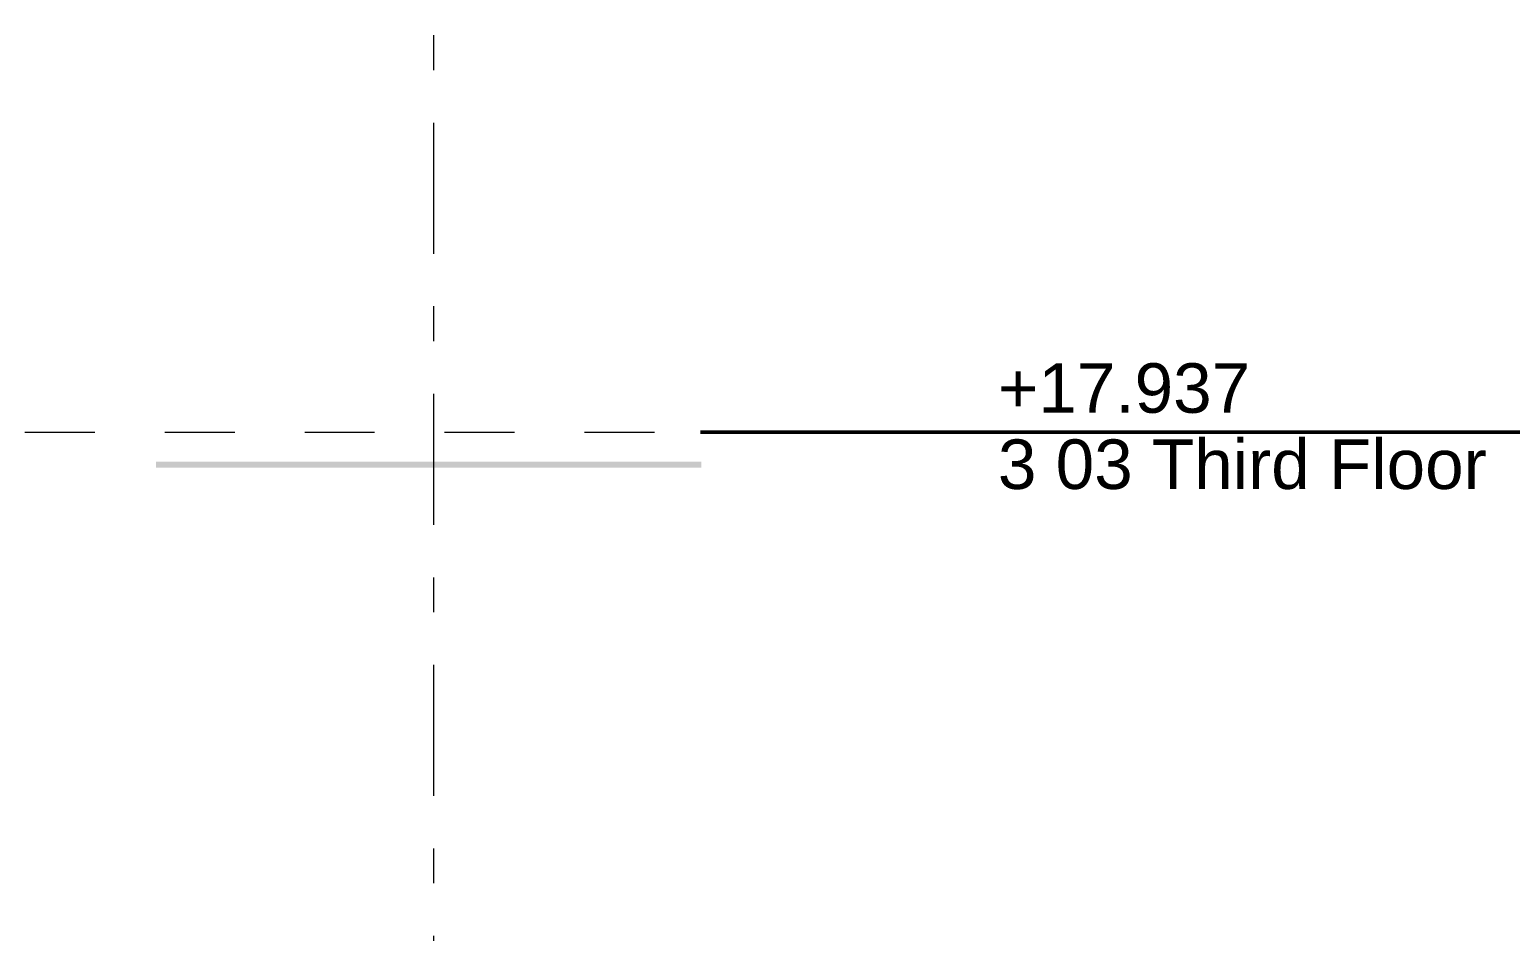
# Model space of a CAD drawing. Header units: millimetres. Extents: x -48147 to 1403542, y -455564 to 18123.
# Drawn here: x 1398527 to 1401514, y -438849 to -437030 of the extents above; entities that cross this region are included whole.
import ezdxf

# ---------------------------------------------------------------- set-up
doc = ezdxf.new("R2010")
doc.units = ezdxf.units.MM
doc.header["$MEASUREMENT"] = 0
for name, pattern in [('Dashed', [2822.222233, 1411.111116, -1411.111116]), ('Double Dashed', [546.805537, 264.583325, -105.833328, 70.555556, -105.833328]), ('Wipeout_Contour', [1000, 0, -1000])]:
    doc.linetypes.add(name, pattern=pattern)
for name, color, linetype, lineweight, true_color in [('0_Pen_No__105', 7, 'Continuous', 15, 0xa6a6a6), ('0_Pen_No__25', 7, 'Continuous', 50, 0x2a2a2a), ('A-20-M_Floor_Slab_Pen_No__148', 7, 'Continuous', 0, 0x444444), ('New_A-25-M_Wall_Ext_Pen_No__107', 7, 'Continuous', 15, 0xa6a6a6), ('New_ArchiCAD Windows_Pen_No__43', 7, 'Continuous', 30, 0x444444), ('New_ArchiCAD Windows_Pen_No__63', 7, 'Continuous', 20, 0x606060)]:
    doc.layers.add(name, color=color, linetype=linetype, lineweight=lineweight, true_color=true_color)
for name, color, linetype, lineweight in [('0_Pen_No__6', 7, 'Continuous', 35), ('A-95-P_Drawing_Pen_No__1', 7, 'Continuous', 13), ('New_A-25-M_Wall_Ext_Pen_No__1', 7, 'Continuous', 13), ('New_A-95-D_1_20_Pen_No__1', 7, 'Continuous', 13), ('New_ArchiCAD Windows_Pen_No__87', 8, 'Continuous', 20)]:
    doc.layers.add(name, color=color, linetype=linetype, lineweight=lineweight)
for name, color, linetype in [('A-95-P_Drawing', 7, 'Continuous'), ('New_A-25-M_Wall_Ext', 7, 'Continuous'), ('New_A-95-D_1_20', 7, 'Continuous'), ('New_ArchiCAD Windows', 7, 'Continuous')]:
    doc.layers.add(name, color=color, linetype=linetype)
doc.styles.add('GENERATED_STYLE_1', font='')
doc.styles.add('GENERATED_STYLE_2', font='')
doc.styles.get('GENERATED_STYLE_1').set_extended_font_data('Arial')
doc.styles.get('GENERATED_STYLE_2').set_extended_font_data('Swis721 BT')
doc.dimstyles.new('GENERATED_STYLE__6', dxfattribs={"dimtxt": 100, "dimasz": 47.5, "dimexe": 0.18, "dimexo": 50, "dimgap": 0.09, "dimtad": 1, "dimdec": 0, "dimzin": 0, "dimdsep": 46, "dimtxsty": 'GENERATED_STYLE_1', "dimblk": 'ARROWHEAD_2', "dimblk1": 'ARROWHEAD_2', "dimblk2": 'ARROWHEAD_2', "dimcen": 0.09, "dimclrd": 7, "dimclre": 7, "dimclrt": 7, "dimadec": 0, "dimazin": 0, "dimtfac": 1, "dimtdec": 4, "dimtmove": 0, "dimatfit": 3, "dimfxl": 1, "dimtolj": 1, "dimtzin": 0, "dimarcsym": 0})

# ---------------------------------------------------------------- blocks, each defined once
blk = doc.blocks.new('*X33', base_point=(1418663.2, -449992.5))
at = {"layer": 'New_A-25-M_Wall_Ext_Pen_No__107', "linetype": 'Continuous'}
for p, q in [((1398640.5, -437566.4), (1398631.7, -437582.8)), ((1398655.9, -437556.1), (1398640.5, -437566.4)), ((1398642, -437542.5), (1398655.9, -437551.8)), ((1398655.9, -437551.8), (1398674.4, -437553.5)), ((1398674.4, -437554.4), (1398655.9, -437556.1)), ((1398674.4, -437553.5), (1398691.5, -437546.3)), ((1398691.5, -437561.6), (1398674.4, -437554.4)), ((1398691.5, -437546.3), (1398696.6, -437542.5)), ((1398691.5, -437561.6), (1398722, -437584.4)), ((1398777.3, -437574), (1398781.5, -437564.4)), ((1398781.5, -437543.5), (1398781.1, -437542.5)), ((1398783, -437554), (1398781.5, -437543.5)), ((1398781.5, -437564.4), (1398783, -437554)), ((1398631.7, -437582.8), (1398631.7, -437601.3)), ((1398722, -437584.4), (1398731.2, -437589.5)), ((1398731.2, -437594.6), (1398722, -437599.7)), ((1398731.2, -437589.5), (1398741.4, -437591.9)), ((1398741.4, -437592.2), (1398731.2, -437594.6)), ((1398741.4, -437591.9), (1398751.9, -437591.4)), ((1398751.9, -437592.7), (1398741.4, -437592.2)), ((1398751.9, -437591.4), (1398761.9, -437588)), ((1398761.9, -437596.1), (1398751.9, -437592.7)), ((1398761.9, -437588), (1398770.6, -437582.1)), ((1398770.6, -437602), (1398761.9, -437596.1)), ((1398770.6, -437582.1), (1398777.3, -437574)), ((1398631.7, -437601.3), (1398640.5, -437617.7)), ((1398640.5, -437617.7), (1398655.9, -437628)), ((1398674.4, -437629.7), (1398691.5, -437622.5)), ((1398691.5, -437622.5), (1398722, -437599.7)), ((1398777.3, -437610.1), (1398770.6, -437602)), ((1398781.5, -437619.7), (1398777.3, -437610.1)), ((1398783, -437630.1), (1398781.5, -437619.7)), ((1398640.5, -437642.6), (1398631.7, -437659)), ((1398655.9, -437632.3), (1398640.5, -437642.6)), ((1398655.9, -437628), (1398674.4, -437629.7)), ((1398674.4, -437630.6), (1398655.9, -437632.3)), ((1398691.5, -437637.8), (1398674.4, -437630.6)), ((1398691.5, -437637.8), (1398722, -437660.6)), ((1398770.6, -437658.3), (1398777.3, -437650.2)), ((1398777.3, -437650.2), (1398781.5, -437640.6)), ((1398781.5, -437640.6), (1398783, -437630.1)), ((1398631.7, -437659), (1398631.7, -437677.5)), ((1398631.7, -437677.5), (1398640.5, -437693.9)), ((1398691.5, -437698.7), (1398722, -437675.9)), ((1398722, -437660.6), (1398731.2, -437665.7)), ((1398731.2, -437670.8), (1398722, -437675.9)), ((1398731.2, -437665.7), (1398741.4, -437668.1)), ((1398741.4, -437668.4), (1398731.2, -437670.8)), ((1398741.4, -437668.1), (1398751.9, -437667.6)), ((1398751.9, -437668.9), (1398741.4, -437668.4)), ((1398751.9, -437667.6), (1398761.9, -437664.2)), ((1398761.9, -437672.3), (1398751.9, -437668.9)), ((1398761.9, -437664.2), (1398770.6, -437658.3)), ((1398770.6, -437678.2), (1398761.9, -437672.3)), ((1398777.3, -437686.3), (1398770.6, -437678.2)), ((1398640.5, -437693.9), (1398655.9, -437704.1)), ((1398655.9, -437708.5), (1398640.5, -437718.8)), ((1398655.9, -437704.1), (1398674.4, -437705.9)), ((1398674.4, -437706.8), (1398655.9, -437708.5)), ((1398674.4, -437705.9), (1398691.5, -437698.7)), ((1398691.5, -437714), (1398674.4, -437706.8)), ((1398691.5, -437714), (1398722, -437736.8)), ((1398781.5, -437695.9), (1398777.3, -437686.3)), ((1398783, -437706.3), (1398781.5, -437695.9)), ((1398781.5, -437716.7), (1398783, -437706.3)), ((1398640.5, -437718.8), (1398631.7, -437735.2)), ((1398631.7, -437735.2), (1398631.7, -437753.7)), ((1398722, -437736.8), (1398731.2, -437741.9)), ((1398731.2, -437741.9), (1398741.4, -437744.3)), ((1398741.4, -437744.6), (1398731.2, -437747)), ((1398741.4, -437744.3), (1398751.9, -437743.8)), ((1398751.9, -437745.1), (1398741.4, -437744.6)), ((1398751.9, -437743.8), (1398761.9, -437740.4)), ((1398761.9, -437748.5), (1398751.9, -437745.1)), ((1398761.9, -437740.4), (1398770.6, -437734.5)), ((1398770.6, -437734.5), (1398777.3, -437726.4)), ((1398777.3, -437726.4), (1398781.5, -437716.7)), ((1398631.7, -437753.7), (1398640.5, -437770.1)), ((1398640.5, -437770.1), (1398655.9, -437780.3)), ((1398674.4, -437782.1), (1398691.5, -437774.9)), ((1398691.5, -437774.9), (1398722, -437752.1)), ((1398731.2, -437747), (1398722, -437752.1)), ((1398770.6, -437754.4), (1398761.9, -437748.5)), ((1398777.3, -437762.5), (1398770.6, -437754.4)), ((1398781.5, -437772.1), (1398777.3, -437762.5)), ((1398783, -437782.5), (1398781.5, -437772.1)), ((1398640.5, -437795), (1398631.7, -437811.3)), ((1398655.9, -437784.7), (1398640.5, -437795)), ((1398655.9, -437780.3), (1398674.4, -437782.1)), ((1398674.4, -437783), (1398655.9, -437784.7)), ((1398691.5, -437790.1), (1398674.4, -437783)), ((1398691.5, -437790.1), (1398722, -437813)), ((1398770.6, -437810.7), (1398777.3, -437802.6)), ((1398777.3, -437802.6), (1398781.5, -437792.9)), ((1398781.5, -437792.9), (1398783, -437782.5)), ((1398631.7, -437811.3), (1398631.7, -437829.9)), ((1398631.7, -437829.9), (1398640.5, -437846.3)), ((1398691.5, -437851.1), (1398722, -437828.2)), ((1398722, -437813), (1398731.2, -437818.1)), ((1398731.2, -437823.2), (1398722, -437828.2)), ((1398731.2, -437818.1), (1398741.4, -437820.5)), ((1398741.4, -437820.8), (1398731.2, -437823.2)), ((1398741.4, -437820.5), (1398751.9, -437820)), ((1398751.9, -437821.3), (1398741.4, -437820.8)), ((1398751.9, -437820), (1398761.9, -437816.6)), ((1398761.9, -437824.6), (1398751.9, -437821.3)), ((1398761.9, -437816.6), (1398770.6, -437810.7)), ((1398770.6, -437830.6), (1398761.9, -437824.6)), ((1398777.3, -437838.7), (1398770.6, -437830.6)), ((1398640.5, -437846.3), (1398655.9, -437856.5)), ((1398655.9, -437860.9), (1398640.5, -437871.2)), ((1398655.9, -437856.5), (1398674.4, -437858.3)), ((1398674.4, -437859.2), (1398655.9, -437860.9)), ((1398674.4, -437858.3), (1398691.5, -437851.1)), ((1398691.5, -437866.3), (1398674.4, -437859.2)), ((1398781.5, -437848.3), (1398777.3, -437838.7)), ((1398783, -437858.7), (1398781.5, -437848.3)), ((1398781.5, -437869.1), (1398783, -437858.7)), ((1398640.5, -437871.2), (1398631.7, -437887.5)), ((1398631.7, -437887.5), (1398631.7, -437906.1)), ((1398691.5, -437866.3), (1398722, -437889.2)), ((1398722, -437889.2), (1398731.2, -437894.3)), ((1398731.2, -437894.3), (1398741.4, -437896.7)), ((1398751.9, -437896.2), (1398761.9, -437892.8)), ((1398761.9, -437892.8), (1398770.6, -437886.8)), ((1398770.6, -437886.8), (1398777.3, -437878.7)), ((1398777.3, -437878.7), (1398781.5, -437869.1)), ((1398631.7, -437906.1), (1398640.5, -437922.4)), ((1398640.5, -437922.4), (1398655.9, -437932.7)), ((1398691.5, -437927.3), (1398722, -437904.4)), ((1398731.2, -437899.3), (1398722, -437904.4)), ((1398741.4, -437897), (1398731.2, -437899.3)), ((1398741.4, -437896.7), (1398751.9, -437896.2)), ((1398751.9, -437897.5), (1398741.4, -437897)), ((1398761.9, -437900.8), (1398751.9, -437897.5)), ((1398770.6, -437906.8), (1398761.9, -437900.8)), ((1398777.3, -437914.9), (1398770.6, -437906.8)), ((1398781.5, -437924.5), (1398777.3, -437914.9)), ((1398783, -437934.9), (1398781.5, -437924.5)), ((1398640.5, -437947.4), (1398631.7, -437963.7)), ((1398655.9, -437937.1), (1398640.5, -437947.4)), ((1398655.9, -437932.7), (1398674.4, -437934.5)), ((1398674.4, -437935.3), (1398655.9, -437937.1)), ((1398674.4, -437934.5), (1398691.5, -437927.3)), ((1398691.5, -437942.5), (1398674.4, -437935.3)), ((1398691.5, -437942.5), (1398722, -437965.4)), ((1398770.6, -437963), (1398777.3, -437954.9)), ((1398777.3, -437954.9), (1398781.5, -437945.3)), ((1398781.5, -437945.3), (1398783, -437934.9)), ((1398631.7, -437963.7), (1398631.7, -437982.3)), ((1398631.7, -437982.3), (1398640.5, -437998.6)), ((1398691.5, -438003.5), (1398722, -437980.6)), ((1398722, -437965.4), (1398731.2, -437970.5)), ((1398731.2, -437975.5), (1398722, -437980.6)), ((1398731.2, -437970.5), (1398741.4, -437972.9)), ((1398741.4, -437973.2), (1398731.2, -437975.5)), ((1398741.4, -437972.9), (1398751.9, -437972.3)), ((1398751.9, -437973.7), (1398741.4, -437973.2)), ((1398751.9, -437972.3), (1398761.9, -437969)), ((1398761.9, -437977), (1398751.9, -437973.7)), ((1398761.9, -437969), (1398770.6, -437963)), ((1398770.6, -437983), (1398761.9, -437977)), ((1398777.3, -437991.1), (1398770.6, -437983)), ((1398640.5, -437998.6), (1398655.9, -438008.9)), ((1398655.9, -438013.3), (1398640.5, -438023.6)), ((1398655.9, -438008.9), (1398674.4, -438010.7)), ((1398674.4, -438011.5), (1398655.9, -438013.3)), ((1398674.4, -438010.7), (1398691.5, -438003.5)), ((1398691.5, -438018.7), (1398674.4, -438011.5)), ((1398781.5, -438000.7), (1398777.3, -437991.1)), ((1398783, -438011.1), (1398781.5, -438000.7)), ((1398781.5, -438021.5), (1398783, -438011.1)), ((1398640.5, -438023.6), (1398631.7, -438039.9)), ((1398631.7, -438039.9), (1398631.7, -438058.5)), ((1398691.5, -438018.7), (1398722, -438041.6)), ((1398722, -438041.6), (1398731.2, -438046.7)), ((1398761.9, -438045.2), (1398770.6, -438039.2)), ((1398770.6, -438039.2), (1398777.3, -438031.1)), ((1398777.3, -438031.1), (1398781.5, -438021.5)), ((1398631.7, -438058.5), (1398640.5, -438074.8)), ((1398691.5, -438079.7), (1398722, -438056.8)), ((1398731.2, -438051.7), (1398722, -438056.8)), ((1398731.2, -438046.7), (1398741.4, -438049)), ((1398741.4, -438049.3), (1398731.2, -438051.7)), ((1398741.4, -438049), (1398751.9, -438048.5)), ((1398751.9, -438049.9), (1398741.4, -438049.3)), ((1398751.9, -438048.5), (1398761.9, -438045.2)), ((1398761.9, -438053.2), (1398751.9, -438049.9)), ((1398770.6, -438059.2), (1398761.9, -438053.2)), ((1398777.3, -438067.3), (1398770.6, -438059.2)), ((1398781.5, -438076.9), (1398777.3, -438067.3)), ((1398640.5, -438099.8), (1398631.7, -438116.1)), ((1398640.5, -438074.8), (1398655.9, -438085.1)), ((1398655.9, -438089.5), (1398640.5, -438099.8)), ((1398655.9, -438085.1), (1398674.4, -438086.9)), ((1398674.4, -438087.7), (1398655.9, -438089.5)), ((1398674.4, -438086.9), (1398691.5, -438079.7)), ((1398691.5, -438094.9), (1398674.4, -438087.7)), ((1398691.5, -438094.9), (1398722, -438117.8)), ((1398777.3, -438107.3), (1398781.5, -438097.7)), ((1398783, -438087.3), (1398781.5, -438076.9)), ((1398781.5, -438097.7), (1398783, -438087.3)), ((1398631.7, -438116.1), (1398631.7, -438134.7)), ((1398691.5, -438155.9), (1398722, -438133)), ((1398722, -438117.8), (1398731.2, -438122.9)), ((1398731.2, -438127.9), (1398722, -438133)), ((1398731.2, -438122.9), (1398741.4, -438125.2)), ((1398741.4, -438125.5), (1398731.2, -438127.9)), ((1398741.4, -438125.2), (1398751.9, -438124.7)), ((1398751.9, -438126), (1398741.4, -438125.5)), ((1398751.9, -438124.7), (1398761.9, -438121.4)), ((1398761.9, -438129.4), (1398751.9, -438126)), ((1398761.9, -438121.4), (1398770.6, -438115.4)), ((1398770.6, -438135.4), (1398761.9, -438129.4)), ((1398770.6, -438115.4), (1398777.3, -438107.3)), ((1398631.7, -438134.7), (1398640.5, -438151)), ((1398640.5, -438151), (1398655.9, -438161.3)), ((1398655.9, -438161.3), (1398674.4, -438163)), ((1398674.4, -438163.9), (1398655.9, -438165.7)), ((1398674.4, -438163), (1398691.5, -438155.9)), ((1398691.5, -438171.1), (1398674.4, -438163.9)), ((1398777.3, -438143.5), (1398770.6, -438135.4)), ((1398781.5, -438153.1), (1398777.3, -438143.5)), ((1398783, -438163.5), (1398781.5, -438153.1)), ((1398781.5, -438173.9), (1398783, -438163.5)), ((1398640.5, -438175.9), (1398631.7, -438192.3)), ((1398631.7, -438192.3), (1398631.7, -438210.9)), ((1398655.9, -438165.7), (1398640.5, -438175.9)), ((1398691.5, -438171.1), (1398722, -438194)), ((1398722, -438194), (1398731.2, -438199)), ((1398761.9, -438197.6), (1398770.6, -438191.6)), ((1398770.6, -438191.6), (1398777.3, -438183.5)), ((1398777.3, -438183.5), (1398781.5, -438173.9)), ((1398631.7, -438210.9), (1398640.5, -438227.2)), ((1398691.5, -438232.1), (1398722, -438209.2)), ((1398731.2, -438204.1), (1398722, -438209.2)), ((1398731.2, -438199), (1398741.4, -438201.4)), ((1398741.4, -438201.7), (1398731.2, -438204.1)), ((1398741.4, -438201.4), (1398751.9, -438200.9)), ((1398751.9, -438202.2), (1398741.4, -438201.7)), ((1398751.9, -438200.9), (1398761.9, -438197.6)), ((1398761.9, -438205.6), (1398751.9, -438202.2)), ((1398770.6, -438211.6), (1398761.9, -438205.6)), ((1398777.3, -438219.6), (1398770.6, -438211.6)), ((1398781.5, -438229.3), (1398777.3, -438219.6)), ((1398640.5, -438252.1), (1398631.7, -438268.5)), ((1398640.5, -438227.2), (1398655.9, -438237.5)), ((1398655.9, -438241.9), (1398640.5, -438252.1)), ((1398655.9, -438237.5), (1398674.4, -438239.2)), ((1398674.4, -438240.1), (1398655.9, -438241.9)), ((1398674.4, -438239.2), (1398691.5, -438232.1)), ((1398691.5, -438247.3), (1398674.4, -438240.1)), ((1398691.5, -438247.3), (1398722, -438270.1)), ((1398777.3, -438259.7), (1398781.5, -438250.1)), ((1398783, -438239.7), (1398781.5, -438229.3)), ((1398781.5, -438250.1), (1398783, -438239.7)), ((1398631.7, -438268.5), (1398631.7, -438287)), ((1398722, -438270.1), (1398731.2, -438275.2)), ((1398731.2, -438280.3), (1398722, -438285.4)), ((1398731.2, -438275.2), (1398741.4, -438277.6)), ((1398741.4, -438277.9), (1398731.2, -438280.3)), ((1398741.4, -438277.6), (1398751.9, -438277.1)), ((1398751.9, -438278.4), (1398741.4, -438277.9)), ((1398751.9, -438277.1), (1398761.9, -438273.7)), ((1398761.9, -438281.8), (1398751.9, -438278.4)), ((1398761.9, -438273.7), (1398770.6, -438267.8)), ((1398770.6, -438287.7), (1398761.9, -438281.8)), ((1398770.6, -438267.8), (1398777.3, -438259.7)), ((1398631.7, -438287), (1398640.5, -438303.4)), ((1398640.5, -438303.4), (1398655.9, -438313.7)), ((1398674.4, -438315.4), (1398691.5, -438308.2)), ((1398691.5, -438308.2), (1398722, -438285.4)), ((1398777.3, -438295.8), (1398770.6, -438287.7)), ((1398781.5, -438305.5), (1398777.3, -438295.8)), ((1398783, -438315.9), (1398781.5, -438305.5)), ((1398640.5, -438328.3), (1398631.7, -438344.7)), ((1398655.9, -438318.1), (1398640.5, -438328.3)), ((1398655.9, -438313.7), (1398674.4, -438315.4)), ((1398674.4, -438316.3), (1398655.9, -438318.1)), ((1398691.5, -438323.5), (1398674.4, -438316.3)), ((1398691.5, -438323.5), (1398722, -438346.3)), ((1398770.6, -438344), (1398777.3, -438335.9)), ((1398777.3, -438335.9), (1398781.5, -438326.3)), ((1398781.5, -438326.3), (1398783, -438315.9)), ((1398631.7, -438344.7), (1398631.7, -438363.2)), ((1398631.7, -438363.2), (1398640.5, -438379.6)), ((1398691.5, -438384.4), (1398722, -438361.6)), ((1398722, -438346.3), (1398731.2, -438351.4)), ((1398731.2, -438356.5), (1398722, -438361.6)), ((1398731.2, -438351.4), (1398741.4, -438353.8)), ((1398741.4, -438354.1), (1398731.2, -438356.5)), ((1398741.4, -438353.8), (1398751.9, -438353.3)), ((1398751.9, -438354.6), (1398741.4, -438354.1)), ((1398751.9, -438353.3), (1398761.9, -438349.9)), ((1398761.9, -438358), (1398751.9, -438354.6)), ((1398761.9, -438349.9), (1398770.6, -438344)), ((1398770.6, -438363.9), (1398761.9, -438358)), ((1398777.3, -438372), (1398770.6, -438363.9)), ((1398781.5, -438381.6), (1398777.3, -438372)), ((1398640.5, -438379.6), (1398655.9, -438389.9)), ((1398655.9, -438394.2), (1398640.5, -438404.5)), ((1398655.9, -438389.9), (1398674.4, -438391.6)), ((1398674.4, -438392.5), (1398655.9, -438394.2)), ((1398674.4, -438391.6), (1398691.5, -438384.4)), ((1398691.5, -438399.7), (1398674.4, -438392.5)), ((1398691.5, -438399.7), (1398722, -438422.5)), ((1398777.3, -438412.1), (1398781.5, -438402.5)), ((1398783, -438392.1), (1398781.5, -438381.6)), ((1398781.5, -438402.5), (1398783, -438392.1)), ((1398640.5, -438404.5), (1398631.7, -438420.9)), ((1398631.7, -438420.9), (1398631.7, -438439.4)), ((1398722, -438422.5), (1398731.2, -438427.6)), ((1398731.2, -438432.7), (1398722, -438437.8)), ((1398731.2, -438427.6), (1398741.4, -438430)), ((1398741.4, -438430.3), (1398731.2, -438432.7)), ((1398741.4, -438430), (1398751.9, -438429.5)), ((1398751.9, -438430.8), (1398741.4, -438430.3)), ((1398751.9, -438429.5), (1398761.9, -438426.1)), ((1398761.9, -438434.2), (1398751.9, -438430.8)), ((1398761.9, -438426.1), (1398770.6, -438420.2)), ((1398770.6, -438420.2), (1398777.3, -438412.1)), ((1398631.7, -438439.4), (1398640.5, -438455.8)), ((1398640.5, -438455.8), (1398655.9, -438466.1)), ((1398674.4, -438467.8), (1398691.5, -438460.6)), ((1398691.5, -438460.6), (1398722, -438437.8)), ((1398770.6, -438440.1), (1398761.9, -438434.2)), ((1398777.3, -438448.2), (1398770.6, -438440.1)), ((1398781.5, -438457.8), (1398777.3, -438448.2)), ((1398783, -438468.2), (1398781.5, -438457.8)), ((1398640.5, -438480.7), (1398631.7, -438497.1)), ((1398655.9, -438470.4), (1398640.5, -438480.7)), ((1398655.9, -438466.1), (1398674.4, -438467.8)), ((1398674.4, -438468.7), (1398655.9, -438470.4)), ((1398691.5, -438475.9), (1398674.4, -438468.7)), ((1398691.5, -438475.9), (1398722, -438498.7)), ((1398770.6, -438496.4), (1398777.3, -438488.3)), ((1398777.3, -438488.3), (1398781.5, -438478.7)), ((1398781.5, -438478.7), (1398783, -438468.2)), ((1398631.7, -438497.1), (1398631.7, -438515.6)), ((1398631.7, -438515.6), (1398640.5, -438532)), ((1398691.5, -438536.8), (1398722, -438514)), ((1398722, -438498.7), (1398731.2, -438503.8)), ((1398731.2, -438508.9), (1398722, -438514)), ((1398731.2, -438503.8), (1398741.4, -438506.2)), ((1398741.4, -438506.5), (1398731.2, -438508.9)), ((1398741.4, -438506.2), (1398751.9, -438505.7)), ((1398751.9, -438507), (1398741.4, -438506.5)), ((1398751.9, -438505.7), (1398761.9, -438502.3)), ((1398761.9, -438510.4), (1398751.9, -438507)), ((1398761.9, -438502.3), (1398770.6, -438496.4)), ((1398770.6, -438516.3), (1398761.9, -438510.4)), ((1398777.3, -438524.4), (1398770.6, -438516.3)), ((1398640.5, -438532), (1398655.9, -438542.2)), ((1398655.9, -438546.6), (1398640.5, -438556.9)), ((1398655.9, -438542.2), (1398674.4, -438544)), ((1398674.4, -438544.9), (1398655.9, -438546.6)), ((1398674.4, -438544), (1398691.5, -438536.8)), ((1398691.5, -438552.1), (1398674.4, -438544.9)), ((1398691.5, -438552.1), (1398722, -438574.9)), ((1398781.5, -438534), (1398777.3, -438524.4)), ((1398783, -438544.4), (1398781.5, -438534)), ((1398781.5, -438554.8), (1398783, -438544.4)), ((1398640.5, -438556.9), (1398631.7, -438573.3)), ((1398631.7, -438573.3), (1398631.7, -438591.8)), ((1398722, -438574.9), (1398731.2, -438580)), ((1398731.2, -438580), (1398741.4, -438582.4)), ((1398741.4, -438582.4), (1398751.9, -438581.9)), ((1398751.9, -438581.9), (1398761.9, -438578.5)), ((1398761.9, -438578.5), (1398770.6, -438572.6)), ((1398770.6, -438572.6), (1398777.3, -438564.5)), ((1398777.3, -438564.5), (1398781.5, -438554.8)), ((1398631.7, -438591.8), (1398640.5, -438608.2)), ((1398640.5, -438608.2), (1398655.9, -438618.4)), ((1398691.5, -438613), (1398722, -438590.1)), ((1398731.2, -438585.1), (1398722, -438590.1)), ((1398741.4, -438582.7), (1398731.2, -438585.1)), ((1398751.9, -438583.2), (1398741.4, -438582.7)), ((1398761.9, -438586.6), (1398751.9, -438583.2)), ((1398770.6, -438592.5), (1398761.9, -438586.6)), ((1398777.3, -438600.6), (1398770.6, -438592.5)), ((1398781.5, -438610.2), (1398777.3, -438600.6)), ((1398783, -438620.6), (1398781.5, -438610.2)), ((1398640.5, -438633.1), (1398631.7, -438649.4)), ((1398655.9, -438622.8), (1398640.5, -438633.1)), ((1398655.9, -438618.4), (1398674.4, -438620.2)), ((1398674.4, -438621.1), (1398655.9, -438622.8)), ((1398674.4, -438620.2), (1398691.5, -438613)), ((1398691.5, -438628.2), (1398674.4, -438621.1)), ((1398691.5, -438628.2), (1398722, -438651.1)), ((1398770.6, -438648.7), (1398777.3, -438640.7)), ((1398777.3, -438640.7), (1398781.5, -438631)), ((1398781.5, -438631), (1398783, -438620.6)), ((1398631.7, -438649.4), (1398631.7, -438668)), ((1398631.7, -438668), (1398640.5, -438684.4)), ((1398691.5, -438689.2), (1398722, -438666.3)), ((1398722, -438651.1), (1398731.2, -438656.2)), ((1398731.2, -438661.3), (1398722, -438666.3)), ((1398731.2, -438656.2), (1398741.4, -438658.6)), ((1398741.4, -438658.9), (1398731.2, -438661.3)), ((1398741.4, -438658.6), (1398751.9, -438658.1)), ((1398751.9, -438659.4), (1398741.4, -438658.9)), ((1398751.9, -438658.1), (1398761.9, -438654.7)), ((1398761.9, -438662.7), (1398751.9, -438659.4)), ((1398761.9, -438654.7), (1398770.6, -438648.7)), ((1398770.6, -438668.7), (1398761.9, -438662.7)), ((1398777.3, -438676.8), (1398770.6, -438668.7)), ((1398640.5, -438684.4), (1398655.9, -438694.6)), ((1398655.9, -438699), (1398640.5, -438709.3)), ((1398655.9, -438694.6), (1398674.4, -438696.4)), ((1398674.4, -438697.3), (1398655.9, -438699)), ((1398674.4, -438696.4), (1398691.5, -438689.2)), ((1398691.5, -438704.4), (1398674.4, -438697.3)), ((1398781.5, -438686.4), (1398777.3, -438676.8)), ((1398783, -438696.8), (1398781.5, -438686.4)), ((1398781.5, -438707.2), (1398783, -438696.8)), ((1398640.5, -438709.3), (1398631.7, -438725.6)), ((1398631.7, -438725.6), (1398631.7, -438744.2)), ((1398691.5, -438704.4), (1398722, -438727.3)), ((1398722, -438727.3), (1398731.2, -438732.4)), ((1398751.9, -438734.2), (1398761.9, -438730.9)), ((1398761.9, -438730.9), (1398770.6, -438724.9)), ((1398770.6, -438724.9), (1398777.3, -438716.8)), ((1398777.3, -438716.8), (1398781.5, -438707.2)), ((1398631.7, -438744.2), (1398640.5, -438760.5)), ((1398640.5, -438760.5), (1398655.9, -438770.8)), ((1398691.5, -438765.4), (1398722, -438742.5)), ((1398731.2, -438737.4), (1398722, -438742.5)), ((1398731.2, -438732.4), (1398741.4, -438734.8)), ((1398741.4, -438735.1), (1398731.2, -438737.4)), ((1398741.4, -438734.8), (1398751.9, -438734.2)), ((1398751.9, -438735.6), (1398741.4, -438735.1)), ((1398761.9, -438738.9), (1398751.9, -438735.6)), ((1398770.6, -438744.9), (1398761.9, -438738.9)), ((1398777.3, -438753), (1398770.6, -438744.9)), ((1398781.5, -438762.6), (1398777.3, -438753)), ((1398640.5, -438785.5), (1398631.7, -438801.8)), ((1398655.9, -438775.2), (1398640.5, -438785.5)), ((1398655.9, -438770.8), (1398674.4, -438772.6)), ((1398674.4, -438773.4), (1398655.9, -438775.2)), ((1398674.4, -438772.6), (1398691.5, -438765.4)), ((1398691.5, -438780.6), (1398674.4, -438773.4)), ((1398691.5, -438780.6), (1398722, -438803.5)), ((1398777.3, -438793), (1398781.5, -438783.4)), ((1398783, -438773), (1398781.5, -438762.6)), ((1398781.5, -438783.4), (1398783, -438773)), ((1398631.7, -438801.8), (1398631.7, -438820.4)), ((1398631.7, -438820.4), (1398640.5, -438836.7)), ((1398691.5, -438841.6), (1398722, -438818.7)), ((1398722, -438803.5), (1398731.2, -438808.6)), ((1398731.2, -438813.6), (1398722, -438818.7)), ((1398731.2, -438808.6), (1398741.4, -438810.9)), ((1398741.4, -438811.3), (1398731.2, -438813.6)), ((1398741.4, -438810.9), (1398751.9, -438810.4)), ((1398751.9, -438811.8), (1398741.4, -438811.3)), ((1398751.9, -438810.4), (1398761.9, -438807.1)), ((1398761.9, -438815.1), (1398751.9, -438811.8)), ((1398761.9, -438807.1), (1398770.6, -438801.1)), ((1398770.6, -438821.1), (1398761.9, -438815.1)), ((1398770.6, -438801.1), (1398777.3, -438793)), ((1398777.3, -438829.2), (1398770.6, -438821.1)), ((1398640.5, -438836.7), (1398655.9, -438847)), ((1398655.9, -438847), (1398674.4, -438848.8)), ((1398674.4, -438848.8), (1398691.5, -438841.6)), ((1398781.5, -438838.8), (1398777.3, -438829.2)), ((1398783, -438849.2), (1398781.5, -438838.8)), ((1398781.5, -438859.6), (1398783, -438849.2))]:
    blk.add_line(p, q, dxfattribs=at)
blk = doc.blocks.new('Section Elem_7_1', base_point=(1418663.2, -449992.5))
at = {"color": 254, "linetype": 'Wipeout_Contour', "lineweight": 0, "ltscale": 5861731.80397178}
blk.add_wipeout([(1398576.8, -437542.5), (1398791.3, -437542.5), (1398791.3, -436932.5), (1398576.8, -436932.5)], dxfattribs=at).dxf.layer = 'New_A-25-M_Wall_Ext'
at = {"color": 254, "linetype": 'Wipeout_Contour', "lineweight": 0, "ltscale": 5864557.940257683}
blk.add_wipeout([(1398786.8, -440982.5), (1398791.3, -440982.5), (1398791.3, -437542.5), (1398786.8, -437542.5)], dxfattribs=at).dxf.layer = 'New_A-25-M_Wall_Ext'
at = {"layer": 'New_A-25-M_Wall_Ext_Pen_No__107', "linetype": 'Continuous'}
h = blk.add_hatch(dxfattribs=at)
h.set_pattern_fill('Plaster_0001', color=256, style=0, pattern_type=2)
h.set_pattern_definition([(0, (1418663.25, -449992.53), (0, 86.60254), [0, -50]), (0, (1418688.25, -449949.23), (0, 86.60254), [0, -50])])
h.paths.add_polyline_path([(1398786.8, -440982.5), (1398791.3, -440982.5), (1398791.3, -437542.5), (1398786.8, -437542.5)])
at = {"color": 254, "linetype": 'Wipeout_Contour', "lineweight": 0, "ltscale": 5864244.055226751}
blk.add_wipeout([(1398626.8, -440982.5), (1398786.8, -440982.5), (1398786.8, -437542.5), (1398626.8, -437542.5)], dxfattribs=at).dxf.layer = 'New_A-25-M_Wall_Ext'
at = {"layer": 'New_A-25-M_Wall_Ext_Pen_No__1', "linetype": 'Continuous'}
for p, q in [((1398786.8, -437542.5), (1398786.8, -440982.5)), ((1398791.3, -437542.5), (1398791.3, -440982.5))]:
    blk.add_line(p, q, dxfattribs=at)
at = {"layer": 'New_A-25-M_Wall_Ext'}
blk.add_blockref('*X33', (1418663.2, -449992.5), dxfattribs=at)
at = {"color": 254, "linetype": 'Wipeout_Contour', "lineweight": 0, "ltscale": 5863927.308068393}
blk.add_wipeout([(1398620.8, -440982.5), (1398626.8, -440982.5), (1398626.8, -437542.5), (1398620.8, -437542.5)], dxfattribs=at).dxf.layer = 'New_A-25-M_Wall_Ext'
at = {"layer": 'New_A-25-M_Wall_Ext_Pen_No__107', "linetype": 'Continuous', "lineweight": 0, "true_color": 0x535353}
blk.add_hatch(color=251, dxfattribs=at).paths.add_polyline_path([(1398605.8, -440982.5), (1398608.8, -440982.5), (1398608.8, -437542.5), (1398605.8, -437542.5)])
at = {"layer": 'New_A-25-M_Wall_Ext_Pen_No__107', "linetype": 'Continuous'}
blk.add_hatch(color=256, dxfattribs=at).paths.add_polyline_path([(1398608.8, -440982.5), (1398620.8, -440982.5), (1398620.8, -437542.5), (1398608.8, -437542.5)])
at = {"layer": 'New_A-25-M_Wall_Ext_Pen_No__1', "linetype": 'Continuous'}
for p, q in [((1398620.8, -437542.5), (1398620.8, -440982.5)), ((1398626.8, -437542.5), (1398626.8, -440982.5))]:
    blk.add_line(p, q, dxfattribs=at)
at = {"color": 254, "linetype": 'Wipeout_Contour', "lineweight": 0, "ltscale": 8795457.254906537}
blk.add_wipeout([(1398461.8, -440982.5), (1398576.8, -440982.5), (1398605.8, -440982.5), (1398605.8, -437542.5), (1398576.8, -437542.5), (1398461.8, -437542.5)], dxfattribs=at).dxf.layer = 'New_A-25-M_Wall_Ext'
at = {"layer": 'New_A-25-M_Wall_Ext_Pen_No__1', "linetype": 'Continuous'}
for p, q in [((1398605.8, -437542.5), (1398605.8, -440982.5)), ((1398608.8, -437542.5), (1398608.8, -440982.5))]:
    blk.add_line(p, q, dxfattribs=at)
at = {"layer": 'New_A-25-M_Wall_Ext_Pen_No__1', "linetype": 'Continuous', "flags": 128}
blk.add_lwpolyline([(1398791.3, -437542.5), (1398786.8, -437542.5), (1398626.8, -437542.5), (1398620.8, -437542.5), (1398608.8, -437542.5), (1398605.8, -437542.5), (1398576.8, -437542.5)], dxfattribs=at)
blk = doc.blocks.new('Section Elem_37_1', base_point=(1418663.2, -449992.5))
at = {"layer": 'New_ArchiCAD Windows_Pen_No__63', "linetype": 'Continuous'}
for p, q in [((1398831.3, -437547.4), (1398831.3, -437533.4)), ((1398824.3, -437540.4), (1398831.3, -437547.4))]:
    blk.add_line(p, q, dxfattribs=at)
at = {"layer": 'New_ArchiCAD Windows_Pen_No__87', "linetype": 'Continuous'}
for p, q in [((1398446.3, -437542.5), (1398446.3, -436932.5)), ((1398791.3, -437542.5), (1398791.3, -436932.5))]:
    blk.add_line(p, q, dxfattribs=at)
at = {"color": 254, "linetype": 'Wipeout_Contour', "lineweight": 0, "ltscale": 5861226.865342507}
blk.add_wipeout([(1398576.8, -436982.5), (1398526.8, -436982.5), (1398526.8, -437492.5), (1398576.8, -437492.5)], dxfattribs=at).dxf.layer = 'New_ArchiCAD Windows'
at = {"color": 254, "linetype": 'Wipeout_Contour', "lineweight": 0, "ltscale": 5860892.683718994}
blk.add_wipeout([(1398576.8, -436932.5), (1398526.8, -436932.5), (1398526.8, -436982.5), (1398576.8, -436982.5)], dxfattribs=at).dxf.layer = 'New_ArchiCAD Windows'
at = {"color": 254, "linetype": 'Wipeout_Contour', "lineweight": 0, "ltscale": 5861561.084437465}
blk.add_wipeout([(1398576.8, -437542.5), (1398576.8, -437492.5), (1398526.8, -437492.5), (1398526.8, -437542.5)], dxfattribs=at).dxf.layer = 'New_ArchiCAD Windows'
at = {"layer": 'New_ArchiCAD Windows_Pen_No__43', "linetype": 'Continuous'}
for p, q in [((1398526.8, -436932.5), (1398526.8, -436982.5)), ((1398576.8, -436932.5), (1398526.8, -436932.5)), ((1398576.8, -436932.5), (1398576.8, -436982.5)), ((1398576.8, -436982.5), (1398526.8, -436982.5)), ((1398541.8, -436982.5), (1398541.8, -437492.5)), ((1398561.8, -437492.5), (1398561.8, -436982.5)), ((1398526.8, -437492.5), (1398526.8, -437542.5)), ((1398576.8, -437492.5), (1398526.8, -437492.5)), ((1398576.8, -437492.5), (1398576.8, -437542.5)), ((1398576.8, -437542.5), (1398526.8, -437542.5))]:
    blk.add_line(p, q, dxfattribs=at)
at = {"layer": 'New_ArchiCAD Windows_Pen_No__63', "linetype": 'Continuous'}
for p, q in [((1398526.8, -436982.5), (1398526.8, -437492.5)), ((1398576.8, -436982.5), (1398576.8, -437492.5)), ((1398577.8, -437502.5), (1398577.8, -437492.5)), ((1398831.3, -437533.4), (1398577.8, -437502.5))]:
    blk.add_line(p, q, dxfattribs=at)
blk = doc.blocks.new('Section Elem_166_1', base_point=(1418663.2, -449992.5))
at = {"color": 254, "linetype": 'Wipeout_Contour', "lineweight": 0, "ltscale": 14661538.77613705}
blk.add_wipeout([(1398791.3, -440949.6), (1399506.2, -440949.6), (1399506.2, -438872.5), (1399880.2, -438872.5), (1399880.2, -436942.5), (1399506.2, -436942.5), (1399506.2, -434822.5), (1399880.2, -434822.5), (1399880.2, -433388.5), (1398791.3, -433388.5)], dxfattribs=at).dxf.layer = 'New_A-25-M_Wall_Ext'
blk = doc.blocks.new('*D508', base_point=(1418663.2, -449992.5))
at = {"layer": 'New_A-95-D_1_20_Pen_No__1', "linetype": 'Continuous'}
for p, q in [((1398980.2, -437524.5), (1399042.7, -437560.6)), ((1399058.3, -437542.5), (1398576.8, -437542.5)), ((1399011.4, -440982.5), (1399011.4, -437542.5)), ((1398980.2, -440964.5), (1399042.7, -441000.6)), ((1399058.3, -440982.5), (1398576.8, -440982.5))]:
    blk.add_line(p, q, dxfattribs=at)
at = {"layer": 'New_A-95-D_1_20_Pen_No__1', "insert": (1398991.4, -439434.1), "char_height": 100, "attachment_point": 7, "rotation": 90, "style": 'GENERATED_STYLE_1'}
blk.add_mtext('\\A1;{\\fArial|b0|i0|c0|p34;3,440}', dxfattribs=at)
blk = doc.blocks.new('ARROWHEAD_2')
at = {"color": 0, "linetype": 'Continuous', "lineweight": 0}
for p, q in [((-0.378, -0.655), (0.378, 0.655)), ((0, 0), (-1, 0))]:
    blk.add_line(p, q, dxfattribs=at)
blk = doc.blocks.new('*D509', base_point=(1418663.2, -449992.5))
at = {"layer": 'New_A-95-D_1_20_Pen_No__1', "linetype": 'Continuous'}
for p, q in [((1399011.4, -436932.5), (1399011.4, -436902)), ((1399058.3, -436932.5), (1398576.8, -436932.5)), ((1399042.7, -436950.6), (1398980.2, -436914.5)), ((1399011.4, -437542.5), (1399011.4, -436932.5)), ((1398980.2, -437524.5), (1399042.7, -437560.6)), ((1399058.3, -437542.5), (1398576.8, -437542.5))]:
    blk.add_line(p, q, dxfattribs=at)
at = {"layer": 'New_A-95-D_1_20_Pen_No__1', "insert": (1398991.4, -437351.9), "char_height": 100, "attachment_point": 7, "rotation": 90, "style": 'GENERATED_STYLE_1'}
blk.add_mtext('\\A1;{\\fArial|b0|i0|c0|p34;610}', dxfattribs=at)
blk = doc.blocks.new('S-22 Building Section_STORY_MARKER', base_point=(1418663.2, -449992.5))
at = {"layer": '0_Pen_No__105', "linetype": 'Dashed', "ltscale": 0.1}
blk.add_line((1369166.1, -437842.5), (1399880.2, -437842.5), dxfattribs=at)
at = {"layer": '0_Pen_No__25', "linetype": 'Continuous'}
blk.add_line((1399880.2, -437842.5), (1399980.2, -437842.5), dxfattribs=at)
at = {"color": 254, "linetype": 'Wipeout_Contour', "lineweight": 0, "ltscale": 5874393.200786745}
blk.add_wipeout([(1403542.2, -437694.3), (1400080.2, -437694.3), (1400080.2, -437990.8), (1403542.2, -437990.8)], dxfattribs=at)
at = {"layer": '0_Pen_No__25', "linetype": 'Continuous'}
for p, q in [((1399980.2, -437842.5), (1400080.2, -437842.5)), ((1400280.2, -437842.5), (1400080.2, -437842.5)), ((1400280.2, -437842.5), (1400480.2, -437842.5)), ((1403542.2, -437842.5), (1400480.2, -437842.5))]:
    blk.add_line(p, q, dxfattribs=at)
at = {"layer": '0_Pen_No__6', "char_height": 100, "attachment_point": 1, "style": 'GENERATED_STYLE_2'}
for s, insert in [('\\A1;{\\fSwis721 BT|b0|i0|c0|p34;+17.937}', (1400480.2, -437703.1)), ('\\A1;{\\fSwis721 BT|b0|i0|c0|p34;3 03 Third Floor}', (1400480.2, -437856.8))]:
    blk.add_mtext(s, dxfattribs=dict(at, insert=insert))

msp = doc.modelspace()

# ---------------------------------------------------------------- block references
at = {"layer": 'New_A-25-M_Wall_Ext'}
msp.add_blockref('Section Elem_7_1', (1418663.2, -449992.5), dxfattribs=at)

# ---------------------------------------------------------------- next in the draw order: block references
at = {"layer": 'New_ArchiCAD Windows'}
msp.add_blockref('Section Elem_37_1', (1418663.2, -449992.5), dxfattribs=at)

# ---------------------------------------------------------------- next in the draw order: block references
at = {"layer": 'New_A-25-M_Wall_Ext'}
msp.add_blockref('Section Elem_166_1', (1418663.2, -449992.5), dxfattribs=at)

# ---------------------------------------------------------------- next in the draw order: dimensions: what is measured, and where the dimension line sits
at = {"layer": 'New_A-95-D_1_20', "linetype": 'Continuous'}
for base, p1, p2, picture, middle in [((1399011.4, -436932.5), (1398526.8, -437542.5), (1398526.8, -436932.5), '*D509', (1398941.4, -437225.5)), ((1399011.4, -437542.5), (1398526.8, -440982.5), (1398526.8, -437542.5), '*D508', (1398941.4, -439244.4))]:
    dim = msp.add_linear_dim(base=base, p1=p1, p2=p2, angle=90, dimstyle='GENERATED_STYLE__6', dxfattribs=at)
    dim.commit()
    dim.dimension.update_dxf_attribs({"geometry": picture, "text_midpoint": middle, "dimtype": 160, "text_rotation": 90})

# ---------------------------------------------------------------- next in the draw order: wipeouts: each hides what was drawn before it
at = {"color": 254, "linetype": 'Wipeout_Contour', "lineweight": 0, "ltscale": 5854473.517168632}
msp.add_wipeout([(1391307.3, -431582.2), (1399341.8, -431582.2), (1399341.8, -451938.9), (1391307.3, -451938.9)], dxfattribs=at).dxf.layer = 'A-95-P_Drawing'

# ---------------------------------------------------------------- next in the draw order: hatches: boundary and pattern name
at = {"layer": 'A-20-M_Floor_Slab_Pen_No__148', "linetype": 'Continuous'}
msp.add_hatch(color=256, dxfattribs=at).paths.add_polyline_path([(1399881.9, -437901.5), (1399881.9, -437913.5), (1398781.7, -437913.5), (1398781.7, -437901.5)])

# ---------------------------------------------------------------- next in the draw order: linework, layer by layer
at = {"layer": 'A-95-P_Drawing_Pen_No__1', "linetype": 'Double Dashed', "flags": 128}
msp.add_lwpolyline([(1391307.3, -431582.2), (1399341.8, -431582.2), (1399341.8, -451938.9), (1391307.3, -451938.9)], close=True, dxfattribs=at)

# ---------------------------------------------------------------- next in the draw order: block references
at = {"linetype": 'Continuous', "lineweight": 0}
msp.add_blockref('S-22 Building Section_STORY_MARKER', (1418663.2, -449992.5), dxfattribs=at)

doc.saveas('drawing.dxf')
